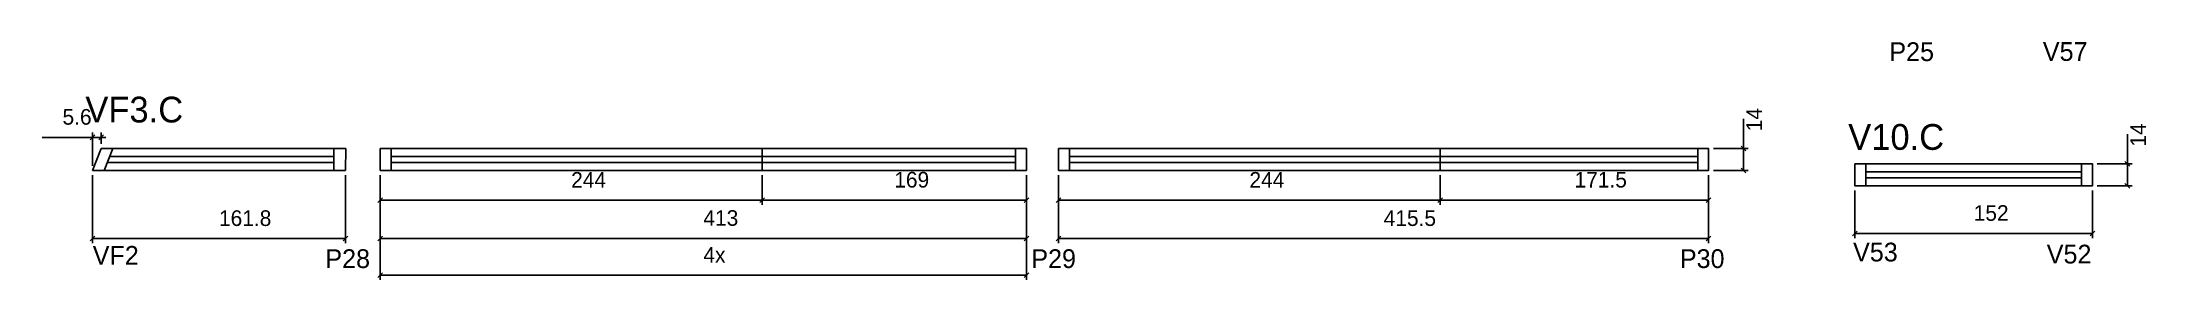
# Model space of a CAD drawing. Header units: metres. Extents: x 3401 to 4746, y -173 to -21.
import ezdxf

# ---------------------------------------------------------------- set-up
doc = ezdxf.new("R2010")
doc.units = ezdxf.units.M
for name, color, linetype in [('5', 7, 'Continuous'), ('COTA', 7, 'Continuous'), ('NOMENCLATURA', 7, 'Continuous'), ('Painéis', 7, 'Continuous'), ('SARR_2.2x7', 7, 'Continuous'), ('SARR_EDITAR', 7, 'Continuous')]:
    doc.layers.add(name, color=color, linetype=linetype)

msp = doc.modelspace()

# ---------------------------------------------------------------- linework, layer by layer
at = {"layer": 'COTA', "color": 4, "lineweight": 25}
for p, q in [((4488.7, -89.4), (4488.7, -70.3)), ((4734.1, -99.2), (4734.1, -80.1)), ((4469.5, -89.4), (4491.7, -89.4)), ((4488.7, -103.4), (4488.7, -89.4)), ((3617.5, -106.4), (3617.5, -125.4)), ((3617.5, -106.4), (3617.5, -150)), ((3861.5, -106.4), (3861.5, -125.4)), ((3861.5, -106.4), (3861.5, -125.4)), ((4030.5, -106.4), (4030.5, -125.4)), ((4030.5, -106.4), (4030.5, -150)), ((4051, -106.4), (4051, -125.4)), ((4051, -106.4), (4051, -150)), ((4295, -106.4), (4295, -125.4)), ((4295, -106.4), (4295, -125.4)), ((4466.5, -106.4), (4466.5, -125.4)), ((4466.5, -106.4), (4466.5, -150)), ((4469.5, -103.4), (4491.7, -103.4)), ((4714.9, -99.2), (4737.1, -99.2)), ((4734.1, -113.2), (4734.1, -99.2)), ((4559.9, -116.2), (4559.9, -146.7)), ((4711.9, -116.2), (4711.9, -146.7)), ((4714.9, -113.2), (4737.1, -113.2)), ((3617.5, -122.4), (3861.5, -122.4)), ((3861.5, -122.4), (4030.5, -122.4)), ((4051, -122.4), (4295, -122.4)), ((4295, -122.4), (4466.5, -122.4)), ((3617.5, -147), (4030.5, -147)), ((4051, -147), (4466.5, -147)), ((4559.9, -143.7), (4711.9, -143.7))]:
    msp.add_line(p, q, dxfattribs=at)
at = {"layer": 'COTA', "color": 0, "lineweight": 25}
for p, q in [((4490.2, -90.9), (4487.2, -87.9)), ((4487.2, -101.9), (4490.2, -104.9)), ((4735.6, -100.7), (4732.6, -97.7)), ((3619, -120.9), (3616, -123.9)), ((3860, -123.9), (3863, -120.9)), ((3863, -120.9), (3860, -123.9)), ((4029, -123.9), (4032, -120.9)), ((4052.5, -120.9), (4049.5, -123.9)), ((4293.5, -123.9), (4296.5, -120.9)), ((4296.5, -120.9), (4293.5, -123.9)), ((4465, -123.9), (4468, -120.9)), ((4732.6, -111.7), (4735.6, -114.7)), ((3619, -145.5), (3616, -148.5)), ((4029, -148.5), (4032, -145.5)), ((4052.5, -145.5), (4049.5, -148.5)), ((4465, -148.5), (4468, -145.5)), ((4561.4, -142.2), (4558.4, -145.2)), ((4710.4, -145.2), (4713.4, -142.2))]:
    msp.add_line(p, q, dxfattribs=at)
at = {"layer": 'Painéis', "color": 4, "lineweight": 25}
for p, q in [((3433.5, -100.4), (3433.5, -79.2)), ((3439.1, -86.4), (3439.1, -79.2)), ((3433.5, -82.2), (3401.3, -82.2)), ((3439.1, -82.2), (3433.5, -82.2)), ((3439.1, -82.2), (3442.1, -82.2)), ((3433.5, -106.4), (3433.5, -150)), ((3595.3, -106.4), (3595.3, -150)), ((3617.5, -106.4), (3617.5, -173.4)), ((4030.5, -106.4), (4030.5, -173.4)), ((3595.3, -147), (3433.5, -147)), ((3617.5, -170.4), (4030.5, -170.4))]:
    msp.add_line(p, q, dxfattribs=at)
at = {"layer": 'Painéis', "color": 0, "lineweight": 25}
for p, q in [((3432, -83.7), (3435, -80.7)), ((3440.6, -80.7), (3437.6, -83.7)), ((3435, -145.5), (3432, -148.5)), ((3593.8, -148.5), (3596.8, -145.5)), ((3619, -168.9), (3616, -171.9)), ((4029, -171.9), (4032, -168.9))]:
    msp.add_line(p, q, dxfattribs=at)
at = {"layer": 'Painéis', "color": 200, "lineweight": 25}
for p, q in [((3439.1, -89.4), (3433.5, -103.4)), ((3595.4, -89.4), (3439.1, -89.4)), ((3595.3, -103.4), (3595.4, -89.4)), ((3433.5, -103.4), (3595.3, -103.4))]:
    msp.add_line(p, q, dxfattribs=at)
for points in [[(3861.5, -103.4), (3617.5, -103.4), (3617.5, -89.4), (3861.5, -89.4)], [(3861.5, -89.4), (4030.5, -89.4), (4030.5, -103.4), (3861.5, -103.4)], [(4295, -103.4), (4051, -103.4), (4051, -89.4), (4295, -89.4)], [(4295, -89.4), (4466.5, -89.4), (4466.5, -103.4), (4295, -103.4)]]:
    msp.add_lwpolyline(points, close=True, dxfattribs=at)
msp.add_lwpolyline([(4559.9, -99.2), (4559.9, -113.2), (4711.9, -113.2), (4711.9, -99.2), (4559.9, -99.2)], dxfattribs=at)
at = {"layer": 'SARR_2.2x7', "color": 40, "lineweight": 25}
for p, q in [((3446.6, -89.4), (3441, -103.4)), ((3587.8, -103.4), (3587.8, -89.4)), ((3624.5, -89.4), (3624.5, -103.4)), ((4023.5, -89.4), (4023.5, -103.4)), ((4058, -89.4), (4058, -103.4)), ((4459.5, -89.4), (4459.5, -103.4)), ((4566.9, -99.2), (4566.9, -113.2)), ((4704.9, -99.2), (4704.9, -113.2))]:
    msp.add_line(p, q, dxfattribs=at)
at = {"layer": 'SARR_EDITAR', "color": 141, "lineweight": 25}
for p, q in [((3443, -98.4), (3587.8, -98.4)), ((3587.8, -94.4), (3444.6, -94.4)), ((3624.5, -94.4), (3861.5, -94.4)), ((3861.5, -98.4), (3624.5, -98.4)), ((3861.5, -94.4), (4023.5, -94.4)), ((4023.5, -98.4), (3861.5, -98.4)), ((4058, -94.4), (4295, -94.4)), ((4295, -98.4), (4058, -98.4)), ((4295, -94.4), (4459.5, -94.4)), ((4459.5, -98.4), (4295, -98.4)), ((4704.9, -104.2), (4566.9, -104.2)), ((4566.9, -108.2), (4704.9, -108.2))]:
    msp.add_line(p, q, dxfattribs=at)

# ---------------------------------------------------------------- texts
at = {"layer": '5', "color": 5, "lineweight": 25}
for s, p in [('P25', (4582, -33.4)), ('V57', (4680.1, -33.3)), ('VF2', (3433.7, -163.7)), ('P28', (3582.4, -165.8)), ('P29', (4033.6, -165.8)), ('P30', (4448.1, -165.8)), ('V53', (4558.8, -161.6)), ('V52', (4682.6, -162.9))]:
    msp.add_text(s, height=12, rotation=360, dxfattribs=at).set_placement(p)
at = {"layer": 'COTA', "color": 240, "lineweight": 25}
for p in [(4500.6, -78.3), (4746, -88.1)]:
    msp.add_text('14', height=10, rotation=90, dxfattribs=at).set_placement(p)
for s, p in [('244', (3739.5, -114.4)), ('169', (3946, -114.3)), ('244', (4173, -114.4)), ('171.5', (4380.8, -114.3)), ('413', (3824, -138.8)), ('415.5', (4258.8, -138.9)), ('152', (4635.9, -135.6))]:
    msp.add_text(s, height=10, dxfattribs=at).set_placement(p)
at = {"layer": 'NOMENCLATURA', "color": 7, "lineweight": 25}
for s, p in [('VF3.C', (3429, -72.7)), ('V10.C', (4555.7, -90.2))]:
    msp.add_text(s, height=16.5, dxfattribs=at).set_placement(p)
at = {"layer": 'Painéis', "color": 240, "lineweight": 25}
for s, p in [('5.6', (3414.4, -74.1)), ('161.8', (3514.4, -138.9)), ('4x', (3824, -162.4))]:
    msp.add_text(s, height=10, dxfattribs=at).set_placement(p)

doc.saveas('drawing.dxf')
